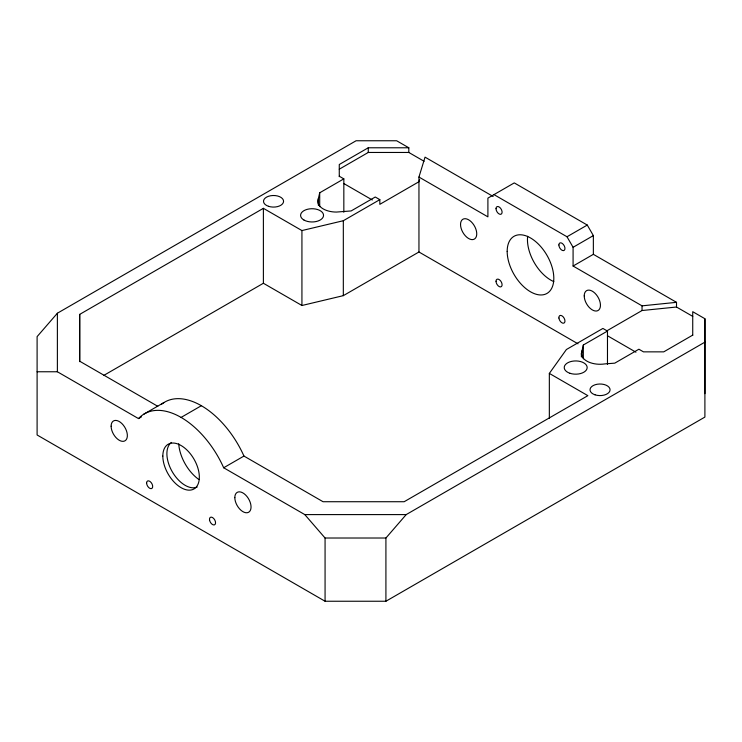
<?xml version="1.0" encoding="UTF-8"?>
<svg xmlns="http://www.w3.org/2000/svg" width="742" height="742" viewBox="0 0 742 742"><rect width="100%" height="100%" fill="white"/><g stroke="black" fill="none" stroke-linecap="round" stroke-linejoin="round"><path stroke-width="1.11" d="M79.691 361.651L79.691 314.385L263.391 208.326L301.929 230.567L343.323 220.717L379.83 199.644L379.83 204.328L418.952 181.734L419.629 179.527M103.778 375.415L263.391 283.258L263.391 208.326M493.161 196.482L425.036 157.146L418.952 177.05L418.952 251.992L343.323 295.65L301.929 305.5L301.929 230.567M318.392 205.413L318.392 198.513L319.7 192.799L343.834 178.859L343.834 212.24M319.7 206.591L319.7 192.799M343.323 295.65L343.323 220.717M339.27 169.204L368.255 152.462L368.255 147.779L408.814 147.779L408.814 152.462L424.081 161.283M549.34 418.377L549.34 373.411L566.406 349.51L602.903 328.437L607.475 331.071L607.475 364.452M692.731 316.38L676.509 307.021L676.509 302.337L642.034 305.843L573.084 266.035L573.084 247.299L566.999 236.763L493.987 194.617M583.333 358.803L583.333 345.002L607.475 331.071M573.084 266.035L593.359 254.33L593.359 235.594L587.274 225.058L514.271 182.903L487.902 198.123L487.902 216.859L418.952 177.05M692.731 335.338L692.731 311.696L704.9 318.726L704.9 393.659M704.9 318.726L704.9 417.078L385.914 601.243L325.07 601.243L37.1 434.979L37.1 336.636L57.384 313.217L356.086 140.757L396.645 140.757L408.814 147.779M581.394 356.967L581.394 353.507L583.333 345.002M385.914 601.243L385.914 538.015L406.189 514.596L704.9 342.145M368.255 147.779L339.27 164.52L339.27 176.652M143.772 414.203L164.056 402.489M37.1 371.761L57.384 371.761L138.494 418.59L141.397 416.921M181.085 417.421L201.37 405.707M566.999 236.763L587.274 225.058M573.084 247.299L593.359 235.594M138.494 418.59A73.263 42.303 60 0 1 223.676 467.766L243.951 456.061L323.048 501.722L404.167 501.722L587.868 395.662L549.34 373.411M606.919 330.802L642.034 310.527L676.509 307.021M692.731 335.115L663.747 351.856L643.462 351.856L638.899 349.213L614.766 363.153L604.86 363.905A18.643 10.759 0 0 1 581.394 353.507M368.255 152.462L408.814 152.462M223.676 467.766L304.795 514.596L406.189 514.596M304.795 514.596L325.07 538.015L385.914 538.015M593.359 254.33L676.509 302.337M339.27 176.225L343.834 178.859M379.83 199.644L375.267 197.01L351.124 210.941L336.404 212.064A18.643 10.759 0 0 1 318.392 198.513M343.834 183.543L372.317 199.988M607.475 335.755L635.95 352.2M418.952 251.992L578.009 343.824M263.391 283.258L301.929 305.5M157.777 406.301L79.691 361.215L79.691 314.385M642.034 305.843L642.034 310.527M582.034 350.725L582.034 356.466M325.07 538.015L325.07 601.243M57.384 313.217L57.384 371.761M553.82 281.617A32.982 19.042 60 0 1 527.655 236.29M198.828 479.48A32.119 18.55 60 0 1 178.72 443.762M197.177 487.049A25.812 14.905 60 0 1 172.237 471.708A25.812 14.905 60 0 1 171.421 442.436M161.283 404.492A73.263 42.303 60 0 1 243.951 456.061M558.884 244.962A4.304 2.486 60 0 0 563.447 250.638A4.304 2.486 60 0 0 563.447 244.554A4.304 2.486 60 0 0 558.884 244.962M507.176 251.399A32.982 19.042 60 0 0 542.152 294.917A32.982 19.042 60 0 0 542.152 248.273A32.982 19.042 60 0 0 507.176 251.399M558.912 318.012A4.304 2.486 60 0 0 563.772 323.169A4.304 2.486 60 0 0 563.104 316.751A4.304 2.486 60 0 0 558.912 318.012M496.018 281.255A4.304 2.486 60 0 0 500.581 286.931A4.304 2.486 60 0 0 500.581 280.847A4.304 2.486 60 0 0 496.018 281.255M496.018 208.669A4.304 2.486 60 0 0 500.581 214.345A4.304 2.486 60 0 0 500.581 208.261A4.304 2.486 60 0 0 496.018 208.669M162.832 456.061A25.812 14.905 60 0 0 190.212 490.119A25.812 14.905 60 0 0 190.212 453.612A25.812 14.905 60 0 0 162.832 456.061M146.61 482.986A4.304 2.486 60 0 0 151.173 488.663A4.304 2.486 60 0 0 151.173 482.578A4.304 2.486 60 0 0 146.61 482.986M209.504 519.743A4.304 2.486 60 0 0 214.364 524.9A4.304 2.486 60 0 0 213.696 518.482A4.304 2.486 60 0 0 209.504 519.743M111.124 426.205A11.473 6.622 60 0 0 123.293 441.342A11.473 6.622 60 0 0 123.293 425.11A11.473 6.622 60 0 0 111.124 426.205M234.824 497.622A11.473 6.622 60 0 0 246.993 512.759A11.473 6.622 60 0 0 246.993 496.537A11.473 6.622 60 0 0 234.824 497.622M584.232 295.891A11.473 6.622 60 0 0 596.401 311.028A11.473 6.622 60 0 0 596.401 294.806A11.473 6.622 60 0 0 584.232 295.891M460.532 224.474A11.473 6.622 60 0 0 472.691 239.61A11.473 6.622 60 0 0 472.691 223.388A11.473 6.622 60 0 0 460.532 224.474M303.951 220.031A11.473 6.622 0 0 0 323.15 217.063A11.473 6.622 0 0 0 309.099 208.947A11.473 6.622 0 0 0 303.951 220.031M569.967 373.291A11.473 6.622 0 0 0 587.172 367.559A11.473 6.622 0 0 0 569.967 361.818A11.473 6.622 0 0 0 569.967 373.291M268.511 206.313A10.036 5.797 0 0 0 283.574 201.295A10.036 5.797 0 0 0 268.511 196.278A10.036 5.797 0 0 0 268.511 206.313M595.019 394.818A10.036 5.797 0 0 0 610.072 389.8A10.036 5.797 0 0 0 595.019 384.783A10.036 5.797 0 0 0 595.019 394.818"/></g></svg>
